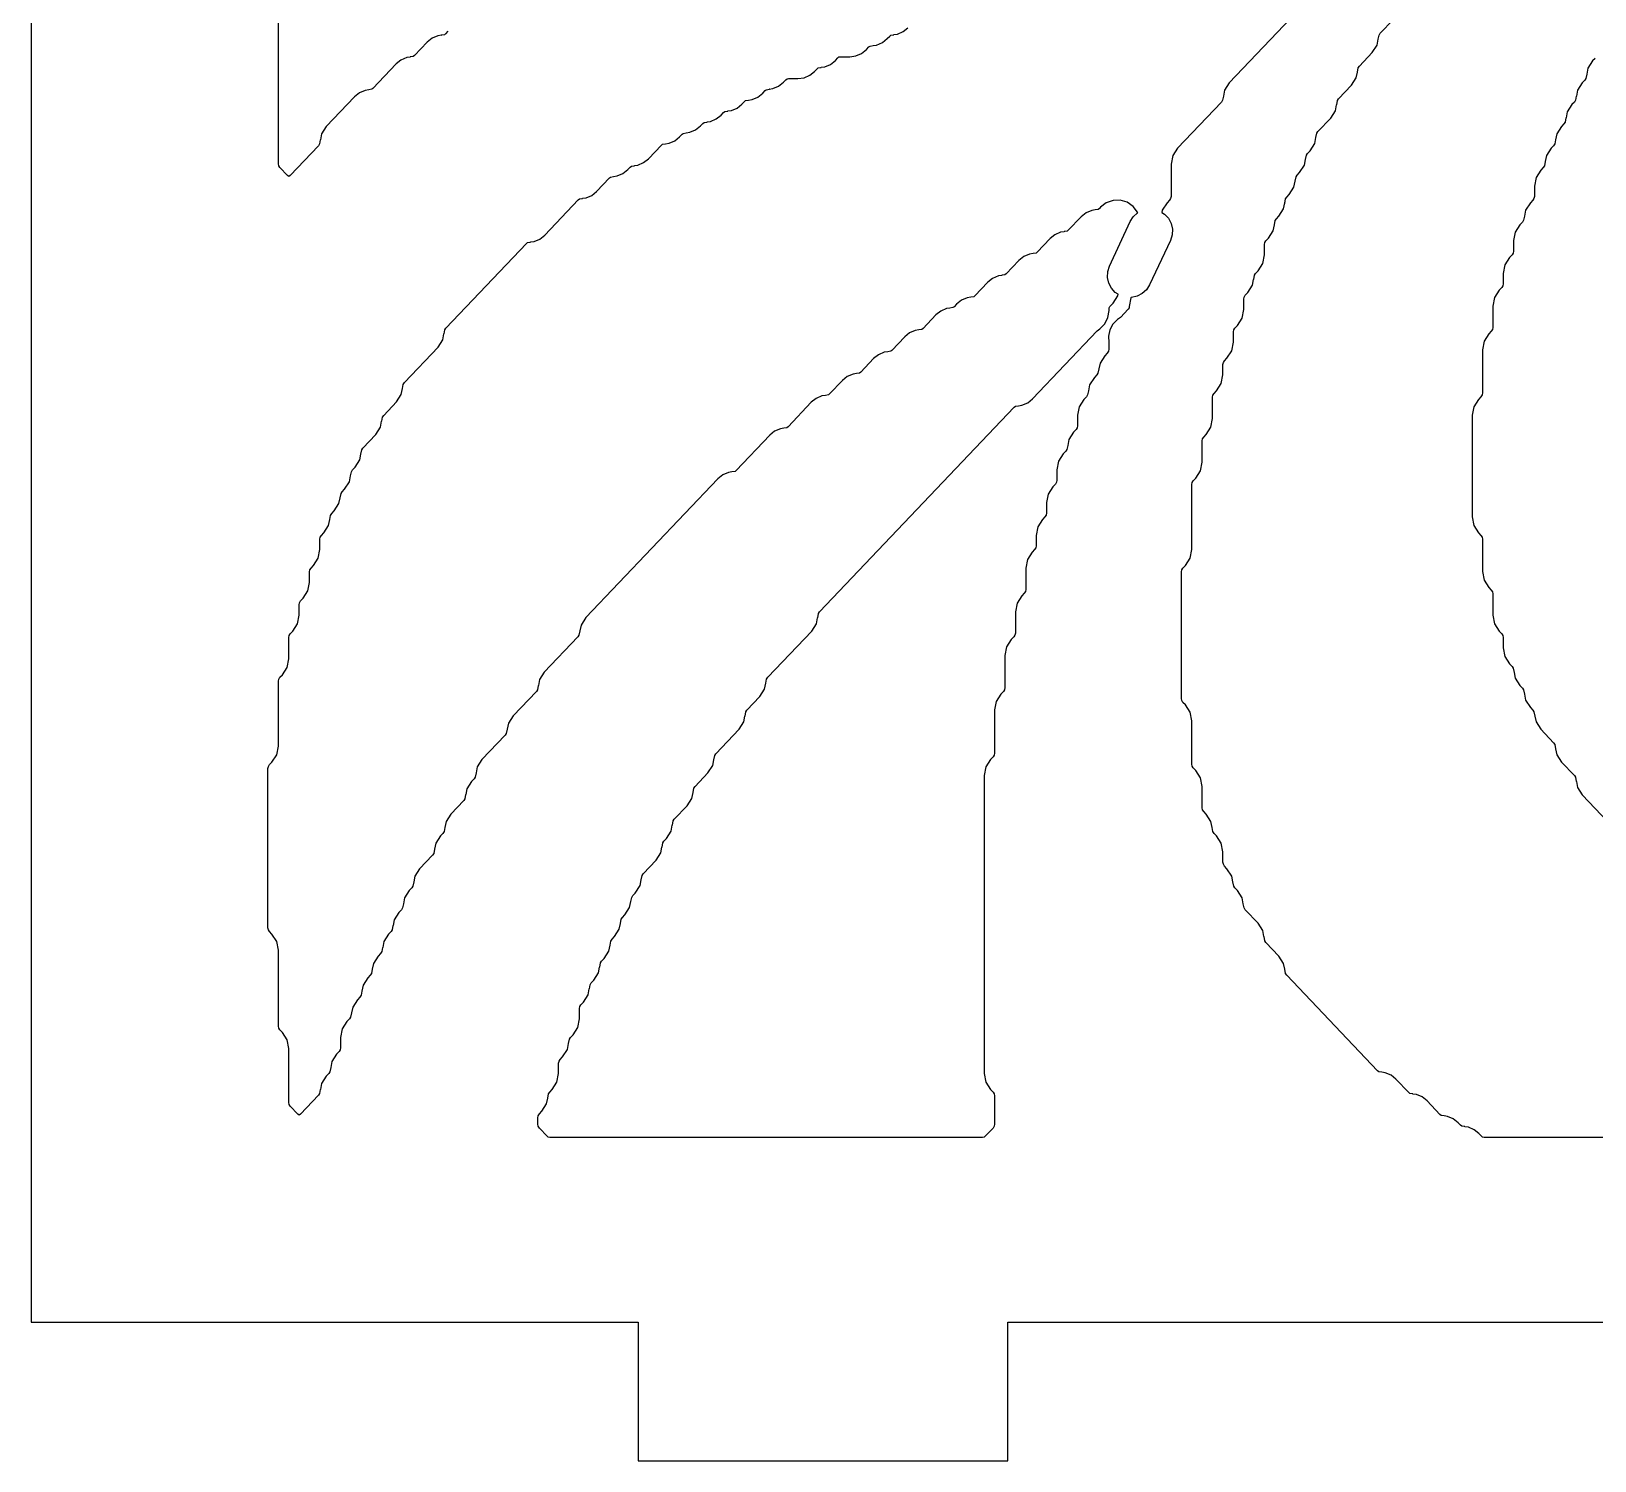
# Model space of a CAD drawing. Header units: millimetres. Extents: x 10 to 410, y 18 to 283.
# Drawn here: x 148 to 181.84, y 157 to 187.94 of the extents above; entities that cross this region are included whole.
import ezdxf

# ---------------------------------------------------------------- set-up
doc = ezdxf.new("R2010")
doc.units = ezdxf.units.MM
doc.layers.add('CUT', color=1, linetype='Continuous')

msp = doc.modelspace()

# ---------------------------------------------------------------- linework, layer by layer
at = {"layer": 'CUT'}
msp.add_lwpolyline([(198.134, 157), (198.134, 160), (211.2679, 160), (211.2679, 280), (198.134, 280), (198.134, 283), (190.134, 283), (190.134, 280), (169.134, 280), (169.134, 283), (161.134, 283), (161.134, 280), (148, 280), (148, 160), (161.134, 160), (161.134, 157), (169.134, 157), (169.134, 160), (190.134, 160), (190.134, 157)], close=True, dxfattribs=at)
for points in [[(157.0195, 187.9458), (156.966, 187.8895), (156.9408, 187.8693), (156.8753, 187.8604), (156.8757, 187.8573), (156.7991, 187.8468), (156.6753, 187.7937), (156.5702, 187.7095), (156.292, 187.4169), (156.2668, 187.3967), (156.2013, 187.3878), (156.2017, 187.3847), (156.1251, 187.3743), (156.0013, 187.3212), (155.8962, 187.2369), (155.3933, 186.7081), (155.3681, 186.6879), (155.3027, 186.679), (155.3031, 186.6758), (155.2264, 186.6654), (155.1026, 186.6123), (154.9975, 186.5281), (154.3843, 185.8832), (154.2824, 185.7241), (154.2577, 185.5962), (154.2557, 185.5966), (154.2382, 185.5055), (154.2138, 185.4676), (153.6007, 184.8227), (153.5727, 184.8015), (153.5447, 184.8227), (153.3808, 184.995), (153.3565, 185.0329), (153.348, 185.0772), (153.348, 193.0156)], [(175.5571, 188.5393), (173.9303, 186.8283), (173.8283, 186.6693), (173.8037, 186.5413), (173.8016, 186.5417), (173.7841, 186.4507), (173.7598, 186.4127), (172.807, 185.4106), (172.705, 185.2516), (172.6693, 185.0661), (172.6693, 184.3683), (172.6608, 184.3241), (172.6365, 184.2861), (172.5823, 184.2292), (172.4803, 184.0701), (172.4714, 184.0241), (172.5289, 183.9874), (172.6134, 183.895), (172.6712, 183.7838), (172.6982, 183.6614), (172.6926, 183.5362), (172.6549, 183.4168), (172.2055, 182.4552), (172.138, 182.3495), (172.0456, 182.265), (171.9344, 182.2072), (171.812, 182.1802), (171.8049, 182.1805), (171.8006, 182.1738), (171.7649, 181.9883), (171.7649, 181.9596), (171.7444, 181.9302), (171.574, 181.751), (171.5089, 181.7016), (171.4111, 181.6034), (171.344, 181.4821), (171.3128, 181.3471), (171.3199, 181.2087), (171.3213, 181.2013), (171.3213, 181.0603), (171.3128, 181.0161), (171.2885, 180.9781), (171.2343, 180.9211), (171.1323, 180.7621), (171.1077, 180.6341), (171.1057, 180.6345), (171.0881, 180.5435), (171.0638, 180.5055), (171.0096, 180.4486), (170.9077, 180.2895), (170.8831, 180.1616), (170.881, 180.162), (170.8635, 180.0709), (170.8391, 180.033), (170.785, 179.976), (170.683, 179.817), (170.6473, 179.6315), (170.6473, 179.4063), (170.6388, 179.3621), (170.6145, 179.3241), (170.5603, 179.2671), (170.4583, 179.1081), (170.4337, 178.9801), (170.4317, 178.9805), (170.4141, 178.8895), (170.3898, 178.8515), (170.3356, 178.7946), (170.2337, 178.6355), (170.198, 178.45), (170.198, 178.2249), (170.1895, 178.1806), (170.1651, 178.1427), (170.111, 178.0857), (170.009, 177.9267), (169.9733, 177.7412), (169.9733, 177.516), (169.9648, 177.4718), (169.9405, 177.4338), (169.8863, 177.3768), (169.7843, 177.2178), (169.7487, 177.0323), (169.7487, 176.8071), (169.7401, 176.7629), (169.7158, 176.725), (169.6616, 176.668), (169.5597, 176.5089), (169.524, 176.3234), (169.524, 175.862), (169.5155, 175.8177), (169.4911, 175.7798), (169.437, 175.7228), (169.335, 175.5638), (169.2993, 175.3783), (169.2993, 174.9169), (169.2908, 174.8726), (169.2665, 174.8347), (169.2123, 174.7777), (169.1103, 174.6187), (169.0747, 174.4331), (169.0747, 173.7354), (169.0661, 173.6912), (169.0418, 173.6532), (168.9876, 173.5962), (168.8857, 173.4372), (168.85, 173.2517), (168.85, 172.3177), (168.8415, 172.2734), (168.8171, 172.2355), (168.763, 172.1785), (168.661, 172.0195), (168.6253, 171.834), (168.6253, 165.3812), (168.661, 165.1957), (168.763, 165.0367), (168.8171, 164.9797), (168.8415, 164.9417), (168.85, 164.8975), (168.85, 164.2839), (168.8415, 164.2397), (168.8171, 164.2018), (168.6486, 164.0245), (168.6235, 164.0043), (168.5915, 164), (159.2232, 164), (159.1912, 164.0043), (159.166, 164.0245), (158.9975, 164.2018), (158.9732, 164.2397), (158.9647, 164.2839), (158.9647, 164.4249), (158.9732, 164.4692), (158.9975, 164.5071), (159.0517, 164.5641), (159.1536, 164.7231), (159.1783, 164.8511), (159.1803, 164.8507), (159.1978, 164.9417), (159.2222, 164.9797), (159.2763, 165.0367), (159.3783, 165.1957), (159.414, 165.3812), (159.414, 165.6064), (159.4225, 165.6506), (159.4468, 165.6885), (159.501, 165.7455), (159.603, 165.9046), (159.6276, 166.0325), (159.6297, 166.0321), (159.6472, 166.1232), (159.6715, 166.1611), (159.7257, 166.2181), (159.8276, 166.3771), (159.8633, 166.5626), (159.8633, 166.7878), (159.8718, 166.832), (159.8962, 166.87), (159.9503, 166.927), (160.0523, 167.086), (160.0769, 167.214), (160.079, 167.2136), (160.0965, 167.3046), (160.1208, 167.3426), (160.175, 167.3995), (160.277, 167.5586), (160.3016, 167.6865), (160.3037, 167.6861), (160.3212, 167.7772), (160.3455, 167.8151), (160.3997, 167.8721), (160.5016, 168.0311), (160.5263, 168.1591), (160.5283, 168.1587), (160.5458, 168.2498), (160.5702, 168.2877), (160.6243, 168.3447), (160.7263, 168.5037), (160.7509, 168.6317), (160.753, 168.6313), (160.7705, 168.7223), (160.7948, 168.7603), (160.849, 168.8173), (160.951, 168.9763), (160.9756, 169.1043), (160.9777, 169.1039), (160.9952, 169.1949), (161.0195, 169.2328), (161.0737, 169.2898), (161.1756, 169.4489), (161.2003, 169.5768), (161.2023, 169.5764), (161.2198, 169.6675), (161.2442, 169.7054), (161.523, 169.9987), (161.625, 170.1577), (161.6496, 170.2857), (161.6517, 170.2853), (161.6692, 170.3763), (161.6935, 170.4143), (161.7477, 170.4713), (161.8496, 170.6303), (161.8743, 170.7583), (161.8763, 170.7579), (161.8938, 170.8489), (161.9182, 170.8869), (162.197, 171.1801), (162.299, 171.3392), (162.3236, 171.4671), (162.3257, 171.4667), (162.3432, 171.5578), (162.3675, 171.5957), (162.6463, 171.889), (162.7483, 172.048), (162.7729, 172.176), (162.775, 172.1756), (162.7925, 172.2666), (162.8168, 172.3046), (163.3203, 172.8341), (163.4223, 172.9932), (163.4469, 173.1211), (163.449, 173.1207), (163.4665, 173.2118), (163.4908, 173.2497), (163.7697, 173.543), (163.8716, 173.702), (163.8963, 173.83), (163.8983, 173.8296), (163.9158, 173.9206), (163.9402, 173.9586), (164.893, 174.9607), (164.995, 175.1197), (165.0196, 175.2477), (165.0217, 175.2473), (165.0392, 175.3384), (165.0635, 175.3763), (169.276, 179.8067), (169.3012, 179.8269), (169.3667, 179.8358), (169.3662, 179.8389), (169.4429, 179.8494), (169.5667, 179.9025), (169.6718, 179.9867), (171.0687, 181.4558), (171.1291, 181.5016), (171.2355, 181.6116), (171.3036, 181.7488), (171.3271, 181.9001), (171.3271, 181.956), (171.3476, 181.9854), (171.4141, 182.0554), (171.5161, 182.2144), (171.5233, 182.2517), (171.4617, 182.291), (171.3772, 182.3834), (171.3194, 182.4946), (171.2924, 182.617), (171.298, 182.7422), (171.3357, 182.8616), (171.7851, 183.8232), (171.8526, 183.9289), (171.945, 184.0134), (171.95, 184.016), (171.9446, 184.0309), (171.849, 184.1541), (171.7202, 184.2419), (171.5706, 184.2857), (171.4148, 184.2814), (171.2679, 184.2292), (171.1442, 184.1344), (171.12, 184.1089), (171.0948, 184.0887), (171.0293, 184.0798), (171.0297, 184.0767), (170.953, 184.0662), (170.8293, 184.0131), (170.7242, 183.9289), (170.446, 183.6363), (170.4208, 183.6162), (170.3553, 183.6073), (170.3557, 183.6041), (170.279, 183.5937), (170.1553, 183.5406), (170.0502, 183.4563), (169.772, 183.1638), (169.7468, 183.1436), (169.6813, 183.1347), (169.6817, 183.1315), (169.605, 183.1211), (169.4813, 183.068), (169.3762, 182.9838), (169.098, 182.6912), (169.0728, 182.671), (169.0073, 182.6621), (169.0077, 182.6589), (168.9311, 182.6485), (168.8073, 182.5954), (168.7022, 182.5112), (168.424, 182.2186), (168.3988, 182.1984), (168.3333, 182.1895), (168.3337, 182.1864), (168.2571, 182.176), (168.1333, 182.1228), (168.0282, 182.0386), (167.9746, 181.9823), (167.9495, 181.9622), (167.884, 181.9532), (167.8844, 181.9501), (167.8077, 181.9397), (167.6839, 181.8866), (167.5788, 181.8023), (167.3006, 181.5097), (167.2755, 181.4896), (167.21, 181.4807), (167.2104, 181.4775), (167.1337, 181.4671), (167.0099, 181.414), (166.9048, 181.3298), (166.6266, 181.0372), (166.6015, 181.017), (166.536, 181.0081), (166.5364, 181.0049), (166.4597, 180.9945), (166.3359, 180.9414), (166.2308, 180.8572), (165.9526, 180.5646), (165.9275, 180.5444), (165.862, 180.5355), (165.8624, 180.5324), (165.7857, 180.5219), (165.6619, 180.4688), (165.5568, 180.3846), (165.2786, 180.092), (165.2535, 180.0719), (165.188, 180.063), (165.1884, 180.0598), (165.1117, 180.0494), (164.9879, 179.9963), (164.8828, 179.912), (164.38, 179.3832), (164.3548, 179.363), (164.2893, 179.3541), (164.2897, 179.3509), (164.2131, 179.3405), (164.0893, 179.2874), (163.9842, 179.2032), (163.2566, 178.438), (163.2315, 178.4178), (163.166, 178.4089), (163.1664, 178.4058), (163.0897, 178.3954), (162.9659, 178.3423), (162.8608, 178.258), (160.001, 175.2503), (159.899, 175.0912), (159.8744, 174.9633), (159.8723, 174.9637), (159.8548, 174.8726), (159.8305, 174.8347), (159.1023, 174.0688), (159.0003, 173.9098), (158.9757, 173.7818), (158.9737, 173.7822), (158.9561, 173.6912), (158.9318, 173.6532), (158.4283, 173.1237), (158.3263, 172.9646), (158.3017, 172.8367), (158.2997, 172.8371), (158.2821, 172.746), (158.2578, 172.7081), (157.7543, 172.1785), (157.6523, 172.0195), (157.6277, 171.8915), (157.6257, 171.8919), (157.6081, 171.8009), (157.5838, 171.7629), (157.5296, 171.7059), (157.4277, 171.5469), (157.4031, 171.419), (157.401, 171.4193), (157.3835, 171.3283), (157.3592, 171.2904), (157.0803, 170.9971), (156.9783, 170.8381), (156.9537, 170.7101), (156.9517, 170.7105), (156.9341, 170.6194), (156.9098, 170.5815), (156.8556, 170.5245), (156.7537, 170.3655), (156.7291, 170.2375), (156.727, 170.2379), (156.7095, 170.1469), (156.6852, 170.1089), (156.4063, 169.8157), (156.3043, 169.6566), (156.2797, 169.5287), (156.2777, 169.5291), (156.2601, 169.438), (156.2358, 169.4001), (156.1816, 169.3431), (156.0797, 169.1841), (156.0551, 169.0561), (156.053, 169.0565), (156.0355, 168.9654), (156.0112, 168.9275), (155.957, 168.8705), (155.855, 168.7115), (155.8304, 168.5835), (155.8283, 168.5839), (155.8108, 168.4929), (155.7865, 168.4549), (155.7323, 168.3979), (155.6303, 168.2389), (155.6057, 168.1109), (155.6037, 168.1113), (155.5862, 168.0203), (155.5618, 167.9823), (155.5076, 167.9254), (155.4057, 167.7663), (155.3811, 167.6384), (155.379, 167.6388), (155.3615, 167.5477), (155.3372, 167.5098), (155.283, 167.4528), (155.181, 167.2938), (155.1564, 167.1658), (155.1543, 167.1662), (155.1368, 167.0751), (155.1125, 167.0372), (155.0583, 166.9802), (154.9563, 166.8212), (154.9317, 166.6932), (154.9297, 166.6936), (154.9122, 166.6026), (154.8878, 166.5646), (154.8336, 166.5076), (154.7317, 166.3486), (154.696, 166.1631), (154.696, 165.938), (154.6875, 165.8937), (154.6632, 165.8558), (154.609, 165.7988), (154.507, 165.6398), (154.4824, 165.5118), (154.4803, 165.5122), (154.4628, 165.4211), (154.4385, 165.3832), (154.3843, 165.3262), (154.2824, 165.1672), (154.2577, 165.0392), (154.2557, 165.0396), (154.2382, 164.9485), (154.2138, 164.9106), (153.8253, 164.502), (153.7973, 164.4808), (153.7693, 164.502), (153.6055, 164.6743), (153.5812, 164.7123), (153.5727, 164.7565), (153.5727, 165.9268), (153.537, 166.1123), (153.435, 166.2714), (153.3808, 166.3283), (153.3565, 166.3663), (153.348, 166.4105), (153.348, 168.0534), (153.3123, 168.2389), (153.2103, 168.3979), (153.1562, 168.4549), (153.1318, 168.4929), (153.1233, 168.5371), (153.1233, 171.9861), (153.1318, 172.0304), (153.1562, 172.0683), (153.2103, 172.1253), (153.3123, 172.2843), (153.348, 172.4698), (153.348, 173.8764), (153.3565, 173.9206), (153.3808, 173.9586), (153.435, 174.0156), (153.537, 174.1746), (153.5727, 174.3601), (153.5727, 174.8215), (153.5812, 174.8658), (153.6055, 174.9037), (153.6597, 174.9607), (153.7616, 175.1197), (153.7973, 175.3052), (153.7973, 175.5304), (153.8058, 175.5747), (153.8302, 175.6126), (153.8843, 175.6696), (153.9863, 175.8286), (154.022, 176.0141), (154.022, 176.2393), (154.0305, 176.2835), (154.0548, 176.3215), (154.109, 176.3784), (154.211, 176.5375), (154.2467, 176.723), (154.2467, 176.9481), (154.2552, 176.9924), (154.2795, 177.0303), (154.3337, 177.0873), (154.4356, 177.2463), (154.4603, 177.3743), (154.4623, 177.3739), (154.4798, 177.465), (154.5042, 177.5029), (154.5583, 177.5599), (154.6603, 177.7189), (154.6849, 177.8469), (154.687, 177.8465), (154.7045, 177.9375), (154.7288, 177.9755), (154.783, 178.0324), (154.885, 178.1915), (154.9096, 178.3194), (154.9117, 178.319), (154.9292, 178.4101), (154.9535, 178.448), (155.0077, 178.505), (155.1096, 178.664), (155.1343, 178.792), (155.1363, 178.7916), (155.1538, 178.8827), (155.1782, 178.9206), (155.457, 179.2139), (155.559, 179.3729), (155.5836, 179.5009), (155.5857, 179.5005), (155.6032, 179.5915), (155.6275, 179.6295), (155.9063, 179.9227), (156.0083, 180.0818), (156.0329, 180.2097), (156.035, 180.2093), (156.0525, 180.3004), (156.0768, 180.3383), (156.805, 181.1042), (156.907, 181.2632), (156.9316, 181.3912), (156.9337, 181.3908), (156.9512, 181.4818), (156.9755, 181.5198), (158.7167, 183.351), (158.7419, 183.3712), (158.8073, 183.3801), (158.8069, 183.3832), (158.8836, 183.3937), (159.0074, 183.4468), (159.1125, 183.531), (159.84, 184.2962), (159.8652, 184.3163), (159.9307, 184.3252), (159.9302, 184.3284), (160.0069, 184.3388), (160.1307, 184.3919), (160.2358, 184.4761), (160.514, 184.7687), (160.5392, 184.7889), (160.6047, 184.7978), (160.6042, 184.801), (160.6809, 184.8114), (160.8047, 184.8645), (160.9098, 184.9487), (160.9633, 185.005), (160.9885, 185.0252), (161.054, 185.0341), (161.0536, 185.0373), (161.1303, 185.0477), (161.254, 185.1008), (161.3591, 185.185), (161.6373, 185.4776), (161.6625, 185.4978), (161.728, 185.5067), (161.7276, 185.5098), (161.8043, 185.5203), (161.928, 185.5734), (162.0331, 185.6576), (162.0867, 185.7139), (162.1119, 185.7341), (162.1773, 185.743), (162.1769, 185.7461), (162.2536, 185.7565), (162.3774, 185.8096), (162.4825, 185.8939), (162.536, 185.9502), (162.5612, 185.9703), (162.6267, 185.9792), (162.6262, 185.9824), (162.7029, 185.9928), (162.8267, 186.0459), (162.9318, 186.1302), (162.9853, 186.1865), (163.0105, 186.2066), (163.076, 186.2155), (163.0756, 186.2187), (163.1523, 186.2291), (163.276, 186.2822), (163.3811, 186.3664), (163.4347, 186.4227), (163.4599, 186.4429), (163.5253, 186.4518), (163.5249, 186.455), (163.6016, 186.4654), (163.7254, 186.5185), (163.8305, 186.6027), (163.884, 186.659), (163.9092, 186.6792), (163.9747, 186.6881), (163.9742, 186.6913), (164.0509, 186.7017), (164.1747, 186.7548), (164.2798, 186.839), (164.3333, 186.8953), (164.3585, 186.9155), (164.3905, 186.9198), (164.5915, 186.9198), (164.7249, 186.938), (164.8487, 186.9911), (164.9538, 187.0753), (165.0073, 187.1316), (165.0325, 187.1518), (165.098, 187.1607), (165.0976, 187.1638), (165.1743, 187.1743), (165.298, 187.2274), (165.4031, 187.3116), (165.4567, 187.3679), (165.4819, 187.3881), (165.5138, 187.3924), (165.7148, 187.3924), (165.8483, 187.4105), (165.972, 187.4637), (166.0771, 187.5479), (166.1307, 187.6042), (166.1559, 187.6243), (166.2213, 187.6332), (166.2209, 187.6364), (166.2976, 187.6468), (166.4214, 187.6999), (166.5265, 187.7842), (166.58, 187.8405), (166.6052, 187.8606), (166.6707, 187.8695), (166.6702, 187.8727), (166.7469, 187.8831), (166.8707, 187.9362), (166.9758, 188.0204)], [(189.0361, 164), (179.4431, 164), (179.4112, 164.0043), (179.386, 164.0245), (179.3325, 164.0808), (179.2274, 164.165), (179.1036, 164.2181), (179.0269, 164.2286), (179.0273, 164.2317), (178.9618, 164.2406), (178.9367, 164.2608), (178.8831, 164.3171), (178.778, 164.4013), (178.6542, 164.4544), (178.5776, 164.4649), (178.578, 164.468), (178.5125, 164.4769), (178.4873, 164.4971), (178.2091, 164.7897), (178.104, 164.8739), (177.9802, 164.927), (177.9036, 164.9374), (177.904, 164.9406), (177.8385, 164.9495), (177.8133, 164.9697), (177.5351, 165.2623), (177.43, 165.3465), (177.3062, 165.3996), (177.2296, 165.41), (177.23, 165.4132), (177.1645, 165.4221), (177.1393, 165.4422), (175.1735, 167.5098), (175.1492, 167.5477), (175.1316, 167.6388), (175.1296, 167.6384), (175.105, 167.7663), (175.003, 167.9254), (174.7242, 168.2186), (174.6998, 168.2566), (174.6823, 168.3476), (174.6802, 168.3472), (174.6556, 168.4752), (174.5537, 168.6342), (174.2748, 168.9275), (174.2505, 168.9654), (174.233, 169.0565), (174.2309, 169.0561), (174.2063, 169.1841), (174.1043, 169.3431), (174.0502, 169.4001), (174.0258, 169.438), (174.0083, 169.5291), (174.0062, 169.5287), (173.9816, 169.6566), (173.8797, 169.8157), (173.8255, 169.8726), (173.8012, 169.9106), (173.7926, 169.9548), (173.7926, 170.18), (173.757, 170.3655), (173.655, 170.5245), (173.6008, 170.5815), (173.5765, 170.6194), (173.559, 170.7105), (173.5569, 170.7101), (173.5323, 170.8381), (173.4303, 170.9971), (173.3762, 171.0541), (173.3518, 171.092), (173.3433, 171.1363), (173.3433, 171.5977), (173.3076, 171.7832), (173.2057, 171.9422), (173.1515, 171.9992), (173.1272, 172.0372), (173.1186, 172.0814), (173.1186, 173.0154), (173.083, 173.2009), (172.981, 173.36), (172.9268, 173.4169), (172.9025, 173.4549), (172.894, 173.4991), (172.894, 176.2393), (172.9025, 176.2835), (172.9268, 176.3215), (172.981, 176.3784), (173.083, 176.5375), (173.1186, 176.723), (173.1186, 178.1296), (173.1272, 178.1738), (173.1515, 178.2118), (173.2057, 178.2687), (173.3076, 178.4278), (173.3433, 178.6133), (173.3433, 179.0747), (173.3518, 179.119), (173.3762, 179.1569), (173.4303, 179.2139), (173.5323, 179.3729), (173.568, 179.5584), (173.568, 180.0199), (173.5765, 180.0641), (173.6008, 180.102), (173.655, 180.159), (173.757, 180.3181), (173.7926, 180.5036), (173.7926, 180.7287), (173.8012, 180.773), (173.8255, 180.8109), (173.8797, 180.8679), (173.9816, 181.0269), (174.0173, 181.2124), (174.0173, 181.4376), (174.0258, 181.4818), (174.0502, 181.5198), (174.1043, 181.5768), (174.2063, 181.7358), (174.242, 181.9213), (174.242, 182.1464), (174.2505, 182.1907), (174.2748, 182.2286), (174.329, 182.2856), (174.431, 182.4446), (174.4556, 182.5726), (174.4576, 182.5722), (174.4752, 182.6633), (174.4995, 182.7012), (174.5537, 182.7582), (174.6556, 182.9172), (174.6913, 183.1027), (174.6913, 183.3279), (174.6998, 183.3721), (174.7242, 183.4101), (174.7783, 183.467), (174.8803, 183.6261), (174.9049, 183.754), (174.907, 183.7536), (174.9245, 183.8447), (174.9488, 183.8826), (175.003, 183.9396), (175.105, 184.0986), (175.1296, 184.2266), (175.1316, 184.2262), (175.1492, 184.3173), (175.1735, 184.3552), (175.2277, 184.4122), (175.3296, 184.5712), (175.3542, 184.6992), (175.3563, 184.6988), (175.3738, 184.7898), (175.3981, 184.8278), (175.4523, 184.8848), (175.5543, 185.0438), (175.5789, 185.1718), (175.581, 185.1714), (175.5985, 185.2624), (175.6228, 185.3004), (175.677, 185.3573), (175.779, 185.5164), (175.8036, 185.6443), (175.8056, 185.6439), (175.8232, 185.735), (175.8475, 185.7729), (176.1263, 186.0662), (176.2283, 186.2252), (176.2529, 186.3532), (176.255, 186.3528), (176.2725, 186.4439), (176.2968, 186.4818), (176.5757, 186.7751), (176.6776, 186.9341), (176.7022, 187.0621), (176.7043, 187.0617), (176.7218, 187.1527), (176.7461, 187.1907), (177.025, 187.4839), (177.127, 187.6429), (177.1516, 187.7709), (177.1536, 187.7705), (177.1712, 187.8616), (177.1955, 187.8995), (177.4743, 188.1928)], [(181.8478, 187.3579), (181.7936, 187.3009), (181.6917, 187.1419), (181.667, 187.0139), (181.665, 187.0143), (181.6475, 186.9232), (181.6231, 186.8853), (181.569, 186.8283), (181.467, 186.6693), (181.4424, 186.5413), (181.4403, 186.5417), (181.4228, 186.4507), (181.3985, 186.4127), (181.3443, 186.3557), (181.2423, 186.1967), (181.2177, 186.0687), (181.2156, 186.0691), (181.1981, 185.9781), (181.1738, 185.9401), (181.1196, 185.8832), (181.0177, 185.7241), (180.993, 185.5962), (180.991, 185.5966), (180.9735, 185.5055), (180.9491, 185.4676), (180.895, 185.4106), (180.793, 185.2516), (180.7684, 185.1236), (180.7663, 185.124), (180.7488, 185.0329), (180.7245, 184.995), (180.6703, 184.938), (180.5683, 184.779), (180.5326, 184.5935), (180.5326, 184.3683), (180.5241, 184.3241), (180.4998, 184.2861), (180.4456, 184.2292), (180.3437, 184.0701), (180.319, 183.9422), (180.317, 183.9426), (180.2995, 183.8515), (180.2751, 183.8136), (180.221, 183.7566), (180.119, 183.5976), (180.0833, 183.4121), (180.0833, 183.1869), (180.0748, 183.1426), (180.0505, 183.1047), (179.9963, 183.0477), (179.8943, 182.8887), (179.8586, 182.7032), (179.8586, 182.478), (179.8501, 182.4338), (179.8258, 182.3958), (179.7716, 182.3389), (179.6697, 182.1798), (179.634, 181.9943), (179.634, 181.5329), (179.6255, 181.4886), (179.6011, 181.4507), (179.547, 181.3937), (179.445, 181.2347), (179.4093, 181.0492), (179.4093, 180.1152), (179.4008, 180.0709), (179.3765, 180.033), (179.3223, 179.976), (179.2203, 179.817), (179.1846, 179.6315), (179.1846, 177.4318), (179.2203, 177.2463), (179.3223, 177.0873), (179.3765, 177.0303), (179.4008, 176.9924), (179.4093, 176.9481), (179.4093, 176.2504), (179.445, 176.0649), (179.547, 175.9059), (179.6011, 175.8489), (179.6255, 175.8109), (179.634, 175.7667), (179.634, 175.3052), (179.6697, 175.1197), (179.7716, 174.9607), (179.8258, 174.9037), (179.8501, 174.8658), (179.8586, 174.8215), (179.8586, 174.5964), (179.8943, 174.4109), (179.9963, 174.2519), (180.0505, 174.1949), (180.0748, 174.1569), (180.0923, 174.0659), (180.0944, 174.0663), (180.119, 173.9383), (180.221, 173.7793), (180.2751, 173.7223), (180.2995, 173.6844), (180.317, 173.5933), (180.319, 173.5937), (180.3437, 173.4657), (180.4456, 173.3067), (180.4998, 173.2497), (180.5241, 173.2118), (180.5416, 173.1207), (180.5437, 173.1211), (180.5683, 172.9932), (180.6703, 172.8341), (180.9491, 172.5409), (180.9735, 172.5029), (180.991, 172.4119), (180.993, 172.4123), (181.0177, 172.2843), (181.1196, 172.1253), (181.3985, 171.832), (181.4228, 171.7941), (181.4403, 171.703), (181.4424, 171.7034), (181.467, 171.5754), (181.569, 171.4164), (184.2041, 168.6449)]]:
    msp.add_lwpolyline(points, dxfattribs=at)

doc.saveas('drawing.dxf')
